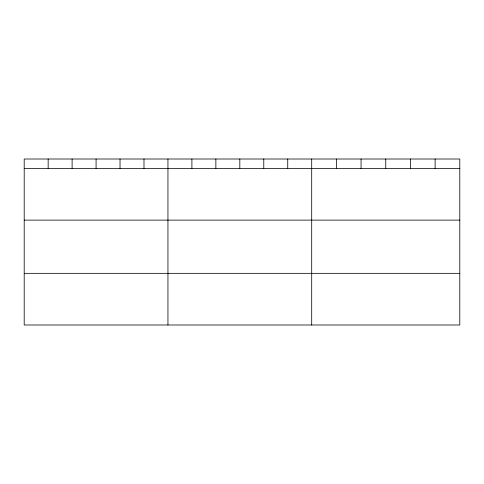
<?xml version="1.0" encoding="UTF-8"?>
<svg xmlns="http://www.w3.org/2000/svg" width="484" height="484" viewBox="0 0 484 484"><rect width="100%" height="100%" fill="white"/><g stroke="black" fill="none" stroke-linecap="round" stroke-linejoin="round"><path stroke-width="0.73" d="M459.8 168.462L459.8 324.994L24.2 324.994L24.2 159.006L459.8 159.006L459.8 168.462L24.2 168.462M24.2 220.117L459.8 220.117M24.2 273.339L459.8 273.339M435.116 159.006L435.116 168.462M410.432 159.006L410.432 168.462M385.748 159.006L385.748 168.462M361.064 159.006L361.064 168.462M336.38 159.006L336.38 168.462M311.696 159.006L311.696 324.994M287.738 159.006L287.738 168.462M263.78 159.006L263.78 168.462M239.822 159.006L239.822 168.462M215.864 159.006L215.864 168.462M191.906 159.006L191.906 168.462M167.948 159.006L167.948 324.994M143.99 159.006L143.99 168.462M120.032 159.006L120.032 168.462M96.074 159.006L96.074 168.462M72.116 159.006L72.116 168.462M48.158 159.006L48.158 168.462"/></g></svg>
